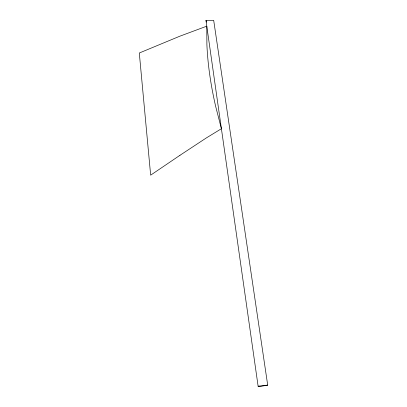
<?xml version="1.0" encoding="UTF-8"?>
<svg xmlns="http://www.w3.org/2000/svg" width="407" height="407" viewBox="0 0 407 407"><rect width="100%" height="100%" fill="white"/><g stroke="black" fill="none" stroke-linecap="round" stroke-linejoin="round"><path stroke-width="0.61" d="M267.699 385.124L259.137 386.65L258.109 386.177L205.973 20.452L213.69 20.35L267.699 385.124L258.109 386.177M205.973 20.452L206.497 22.12M179.95 155.306L150.656 175.158L139.301 53.007L179.904 36.172L206.787 26.165L206.893 44.363A238.746 108.557 64.9 0 0 215.583 106.049L221.408 128.724L206.43 137.876L179.95 155.306"/></g></svg>
